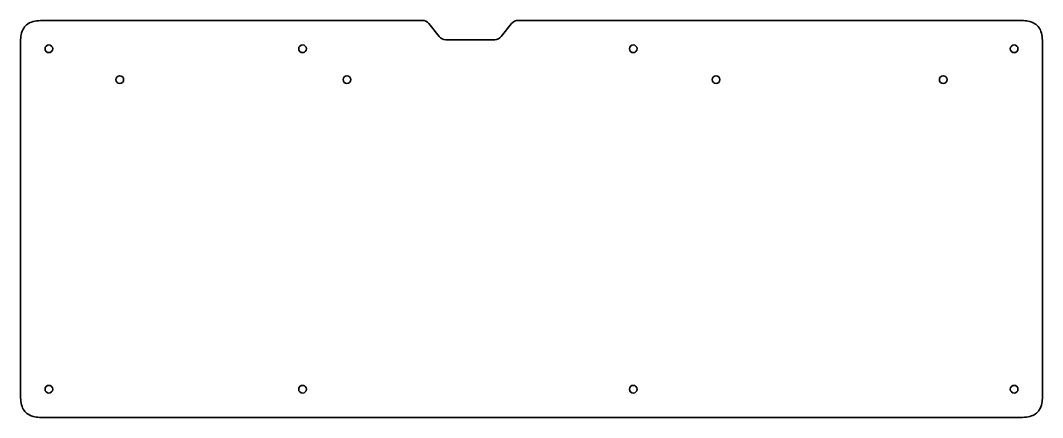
# Model space of a CAD drawing. Header units: millimetres. Extents: x 45 to 405, y -215 to -75.
import ezdxf

# ---------------------------------------------------------------- set-up
doc = ezdxf.new("R2010")
doc.units = ezdxf.units.MM
doc.header["$MEASUREMENT"] = 0
doc.layers.add('bottom', color=7, linetype='Continuous', lineweight=0)

# ---------------------------------------------------------------- blocks, each defined once
blk = doc.blocks.new('Block_1')
at = {"layer": 'bottom', "color": 250, "lineweight": 35, "true_color": 0x231815}
for centre in [(290, -96), (370, -96)]:
    blk.add_circle(centre, 1.35, dxfattribs=at)
blk = doc.blocks.new('Block_2')
at = {"layer": 'bottom', "color": 250, "lineweight": 35, "true_color": 0x231815}
for centre in [(80, -96), (160, -96)]:
    blk.add_circle(centre, 1.35, dxfattribs=at)
blk = doc.blocks.new('Block_0')
at = {"layer": 'bottom'}
for name in ['Block_2', 'Block_1']:
    blk.add_blockref(name, (0, 0), dxfattribs=at)
blk = doc.blocks.new('Block_3')
at = {"layer": 'bottom', "color": 250, "lineweight": 35, "true_color": 0x231815}
for centre in [(55, -85.13), (144.35, -85.13), (260.82, -85.13), (395, -85.13), (55, -205.09), (144.35, -205.09), (260.82, -205.09), (395, -205.09)]:
    blk.add_circle(centre, 1.35, dxfattribs=at)

msp = doc.modelspace()

# ---------------------------------------------------------------- linework, layer by layer
at = {"layer": 'bottom', "color": 250, "lineweight": 35, "true_color": 0x231815}
msp.add_open_spline([(404.57, -79.57), (404.39, -78.89), (404.12, -78.24), (403.71, -77.66), (403.33, -77.11), (402.86, -76.66), (402.29, -76.3), (401.58, -75.85), (400.78, -75.58), (399.96, -75.41), (398.52, -75.13), (396.87, -75.13), (395, -75.13), (395, -75.13), (220.35, -75.13), (220.35, -75.13), (219.44, -75.13), (218.58, -75.54), (218.01, -76.26), (218.01, -76.26), (214.37, -80.8), (214.37, -80.8), (213.81, -81.51), (212.94, -81.92), (212.03, -81.92), (212.03, -81.92), (194.82, -81.92), (194.82, -81.92), (193.91, -81.92), (193.04, -81.51), (192.47, -80.8), (192.47, -80.8), (188.84, -76.26), (188.84, -76.26), (188.27, -75.54), (187.41, -75.13), (186.5, -75.13), (186.5, -75.13), (55, -75.13), (55, -75.13), (52.86, -75.13), (51.01, -75.13), (49.44, -75.56), (48.76, -75.74), (48.11, -76.01), (47.53, -76.42), (46.98, -76.8), (46.53, -77.27), (46.17, -77.84), (45.72, -78.55), (45.45, -79.35), (45.28, -80.17), (45, -81.61), (45, -83.26), (45, -85.13), (45, -85.13), (45, -205.09), (45, -205.09), (45, -207.23), (45, -209.09), (45.43, -210.65), (45.61, -211.33), (45.88, -211.98), (46.29, -212.56), (46.67, -213.11), (47.14, -213.56), (47.71, -213.92), (48.42, -214.38), (49.22, -214.65), (50.04, -214.81), (51.48, -215.09), (53.13, -215.09), (55, -215.09), (55, -215.09), (395, -215.09), (395, -215.09), (397.14, -215.09), (398.99, -215.09), (400.56, -214.67), (401.24, -214.48), (401.89, -214.21), (402.47, -213.81), (403.02, -213.43), (403.47, -212.95), (403.83, -212.39), (404.28, -211.68), (404.55, -210.88), (404.72, -210.05), (405, -208.62), (405, -206.97), (405, -205.09), (405, -205.09), (405, -85.13), (405, -85.13), (405, -82.99), (405, -81.14), (404.57, -79.57)], degree=3, knots=[0, 0, 0, 0, 1, 1, 1, 2, 2, 2, 3, 3, 3, 4, 4, 4, 5, 5, 5, 6, 6, 6, 7, 7, 7, 8, 8, 8, 9, 9, 9, 10, 10, 10, 11, 11, 11, 12, 12, 12, 13, 13, 13, 14, 14, 14, 15, 15, 15, 16, 16, 16, 17, 17, 17, 18, 18, 18, 19, 19, 19, 20, 20, 20, 21, 21, 21, 22, 22, 22, 23, 23, 23, 24, 24, 24, 25, 25, 25, 26, 26, 26, 27, 27, 27, 28, 28, 28, 29, 29, 29, 30, 30, 30, 31, 31, 31, 32, 32, 32, 32], dxfattribs=at)

# ---------------------------------------------------------------- block references
at = {"layer": 'bottom'}
for name in ['Block_3', 'Block_0']:
    msp.add_blockref(name, (0, 0), dxfattribs=at)

doc.saveas('drawing.dxf')
